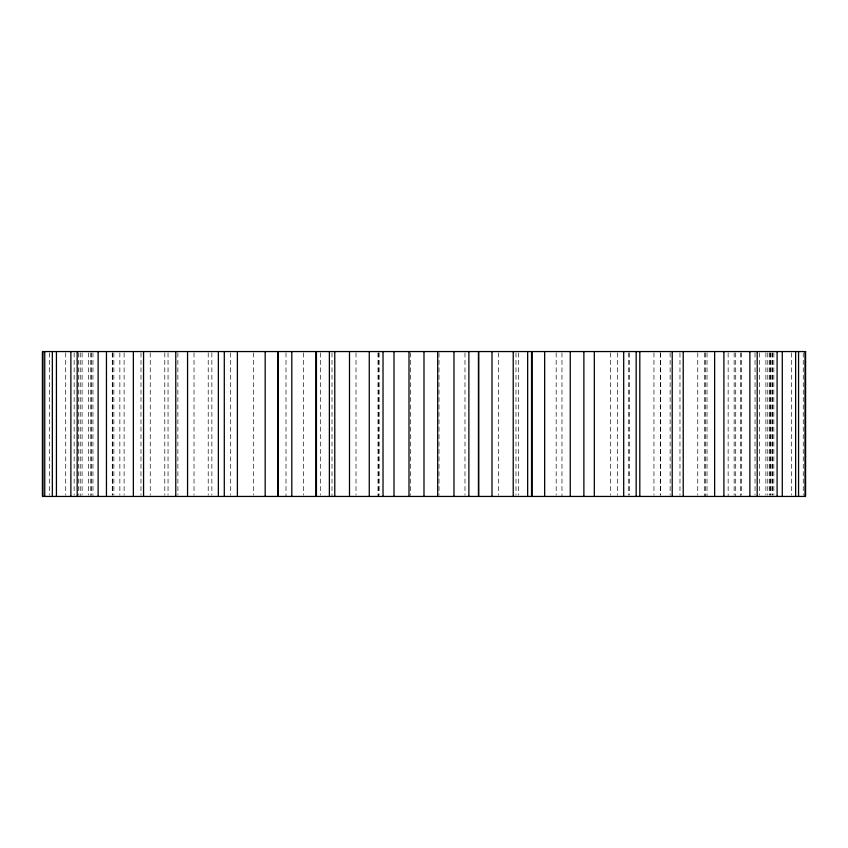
<?xml version="1.0" encoding="UTF-8"?>
<svg xmlns="http://www.w3.org/2000/svg" width="848" height="848" viewBox="0 0 848 848"><rect width="100%" height="100%" fill="white"/><g stroke="black" fill="none" stroke-linecap="round" stroke-linejoin="round"><path stroke-width="0.64" stroke-dasharray="4.24 3.18" d="M803.257 352.874L803.257 495.126M791.566 352.874L791.566 495.126M773.853 352.874L773.853 495.126M772.327 352.874L772.327 495.126M772.072 352.874L772.072 495.126M770.821 352.874L770.821 495.126M770.164 352.874L770.164 495.126M769.539 352.874L769.528 495.126M767.79 352.874L767.779 495.126M765.892 352.874L765.892 495.126M759.501 352.874L759.501 495.126M755.027 352.874L755.038 495.126M741.544 352.874L741.544 495.126M740.558 352.874L740.558 496.44M735.714 352.874L735.704 496.44M734.145 352.874L734.135 495.126M728.146 352.874L728.146 496.44M707.031 352.874L707.02 496.44M705.6 352.874L705.589 496.44M704.444 352.874L704.444 496.44M697.756 352.874L697.756 495.126M679.969 352.874L679.969 495.126M670.121 352.874L670.132 495.126M660.624 352.874L660.624 495.126M660.433 352.874L660.433 495.126M653.956 352.874L653.956 495.126M629.64 352.874L629.629 495.126M628.591 352.874L628.601 495.126M617.673 352.874L617.673 495.126M610.613 352.874L610.613 495.126M561.97 352.874L561.97 496.44M556.182 352.874L556.182 495.126M518.626 352.874L518.626 495.126M515.976 352.874L515.976 495.126M498.507 352.874L498.507 495.126M464.98 352.874L464.98 495.126M438.999 352.874L438.999 495.126M410.347 352.874L410.347 495.126M379.151 352.874L379.151 495.126M378.346 352.874L378.346 496.44M377.996 352.874L377.996 496.44M356.022 352.874L356.022 495.126M332.013 352.874L332.013 496.44M320.374 352.874L320.374 495.126M303.383 352.874L303.383 495.126M286.009 352.874L286.009 496.44M253.7 352.874L253.7 495.126M230.327 352.874L230.327 495.126M211.862 352.874L211.862 495.126M208.216 352.874L208.216 495.126M194.022 352.874L194.022 495.126M177.868 352.874L177.9 495.126M168.042 352.874L168.042 495.126M164.798 352.874L164.798 495.126M150.244 352.874L150.244 495.126M140.991 352.874L140.969 495.126M124.115 352.874L124.115 495.126M119.854 352.874L119.854 495.126M113.855 352.874L113.886 495.126M112.307 352.874L112.307 495.126M112.286 352.874L112.286 495.126M92.951 352.874L92.973 496.44M91.277 352.874L91.298 495.126M90.81 352.874L90.81 496.44M88.51 352.874L88.51 495.126M82.097 352.874L82.097 495.126M80.221 352.874L80.21 496.44M78.461 352.874L78.472 495.126M74.147 352.874L74.147 495.126M65.72 352.874L65.72 495.126M49.449 352.874L49.449 495.126"/><path stroke-width="1.27" d="M805.028 351.56L805.028 496.44M798.562 351.56L798.562 496.44M795.636 351.56L795.636 496.44M782.291 351.56L782.291 496.44M777.107 351.56L777.107 496.44M757.2 351.56L757.2 496.44M749.876 351.56L749.876 496.44M723.906 351.56L723.906 496.44M714.631 351.56L714.631 496.44M683.223 351.56L683.223 496.44M672.22 351.56L672.22 496.44M639.805 351.56L639.805 496.44M636.17 351.56L636.17 496.44M623.693 351.56L623.693 496.44M594.321 351.56L594.321 496.44M583.88 351.56L583.88 496.44M570.259 351.56L570.259 496.44M544.649 351.56L544.649 496.44M532.099 351.56L532.099 496.44M531.558 351.56L531.558 496.44M527.657 351.56L527.657 496.44M513.22 351.56L513.22 496.44M491.999 351.56L491.999 496.44M478.717 351.56L478.717 496.44M478.442 351.56L478.442 496.44M468.88 351.56L468.88 496.44M453.977 351.56L453.977 496.44M437.685 351.56L437.685 496.44M423.989 351.56L423.989 496.44M409.001 351.56L409.001 496.44M394.002 351.56L394.002 496.44M383.02 351.56L383.02 496.44M369.262 351.56L369.262 496.44M349.493 351.56L349.493 496.44M334.769 351.56L334.769 496.44M329.374 351.56L329.374 496.44M316.431 351.56L316.431 496.44M315.891 351.56L315.891 496.44M291.807 351.56L291.807 496.44M278.049 351.56L278.049 496.44M277.731 351.56L277.731 496.44M265.17 351.56L265.17 496.44M237.387 351.56L237.387 496.44M224.296 351.56L224.296 496.44M218.36 351.56L218.36 496.44M187.556 351.56L187.556 496.44M175.769 351.56L175.769 496.44M143.556 351.56L143.556 496.44M133.359 351.56L133.359 496.44M106.456 351.56L106.456 496.44M98.114 351.56L98.114 496.44M77.179 351.56L77.179 496.44M70.882 351.56L70.882 496.44M56.434 351.56L56.434 496.44M52.343 351.56L52.343 496.44M44.743 351.56L44.743 496.44M42.962 351.56L42.962 496.44M805.6 351.56L42.4 351.56L42.4 496.44L805.6 496.44L805.6 351.56"/></g></svg>
